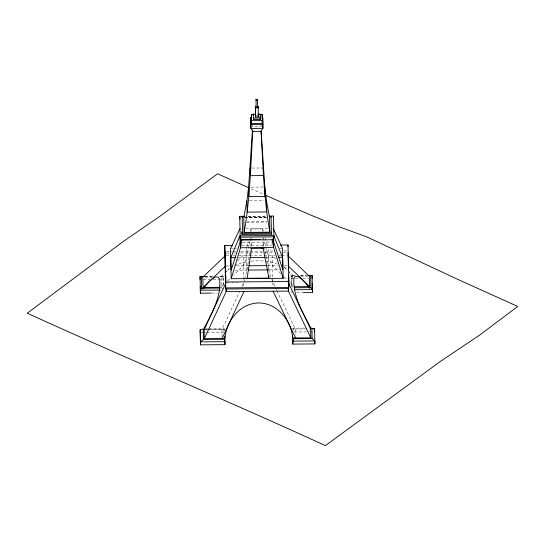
<?xml version="1.0" encoding="UTF-8"?>
<svg xmlns="http://www.w3.org/2000/svg" width="545" height="545" viewBox="0 0 545 545"><rect width="100%" height="100%" fill="white"/><g stroke="black" fill="none" stroke-linecap="round" stroke-linejoin="round"><path stroke-width="0.41" stroke-dasharray="2.73 2.04" d="M244.753 278.733L246.953 270.068L250.066 250.393M250.714 246.292L251.368 242.191L251.477 246.796M250.019 241.176L246.647 257.54L243.349 265.824L233.689 275.062M250.189 240.359L250.7 237.899M246.81 246.769L248.159 241.108M250.468 231.393L251.047 228.968L262.731 228.873L263.405 231.291M243.956 281.881L244.555 279.524M261.423 125.105L260.892 126.583L252.648 126.644L252.103 125.18M224.097 275.586L223.45 277.003L220.63 277.03L224.308 273.508M222.081 336.933L221.904 329.745L239.459 291.929M241.966 286.527L243.758 282.671L243.853 286.663M304.274 328.097L293.258 328.185L292.536 329.044L309.499 328.908M225.385 272.738L229.213 268.821L224.922 272.922M237.668 260.742L243.104 255.544L243.717 280.988M220.875 287.31L223.947 284.374M227.626 280.859L229.465 279.101M234.718 265.483L241.558 262.922L248.561 261.457M219.771 276.492L223.062 276.322L223.293 286.002M250.986 261.178L257.587 260.701L264.182 261.069M256.102 115.322L257.512 115.315M251.804 168.058L262.492 167.976M251.034 187.126L264.018 187.024M249.467 200.798L263.916 200.683M248.152 216.27L266.716 216.12M248.145 216.603L265.96 216.454M244.603 217.523L266.205 217.346M244.78 217.619L266.716 217.441M244.746 217.714L265.96 217.544M246.878 221.89L267.186 221.726M246.558 222.224L266.675 222.06M245.979 228.58L268.065 228.396M242.545 242.266L272.868 242.021M241.633 245.373L271.982 245.127M231.325 248.711L233.001 248.697M233.839 248.69L236.353 248.67M279.932 248.316L281.608 248.302M226.461 251.381L232.361 251.334M233.206 251.327L236.578 251.299M240.788 251.265L261.866 251.095M265.238 251.068L272.827 251.007M283.788 250.918L287.161 250.891M226.134 253.084L229.5 253.057M233.703 253.023L235.379 253.009M240.427 252.969L249.671 252.9M250.509 252.894L274.04 252.703M283.291 252.628L286.65 252.601M226.141 255.68L229.534 255.653M232.926 255.625L234.623 255.612M238.86 255.578L248.929 255.496M249.76 255.489L274.775 255.292M279.013 255.258L280.709 255.244M281.554 255.237L286.643 255.196M238.308 257.608L248.316 257.526M265.851 257.383L275.048 257.308M226.393 265.96L229.786 265.933M236.564 265.878L248.343 265.783M267.486 265.626L277.569 265.551M284.347 265.49L287.74 265.463M235.277 270.163L246.953 270.068M263.16 246.701L263.051 242.096L268.658 269.891L279.531 269.809M295.356 275.593L291.173 275.627L291.35 286.084M300.377 275.552L306.242 275.504M204.975 276.465L212.373 276.404M219.771 276.342L223.062 276.322L223.218 285.743M291.432 286.445L291.173 275.627L294.872 275.797M300.677 275.75L306.488 275.702M204.709 276.615L212.243 276.553M205.37 277.153L212.148 277.098M300.867 276.383L307.646 276.329M291.173 278.597L294.518 278.57M295.356 278.563L298.708 278.536M302.891 278.502L308.749 278.454M203.333 279.449L209.907 279.394M213.197 279.367L223.062 279.285M226.802 282.807L237.824 282.719M211.882 293.101L217.639 293.053M296.534 292.699L302.393 292.651M205.649 328.887L208.136 328.867M208.967 328.86L223.879 328.744L224.649 329.596L224.649 331.823M205.22 329.752L206.909 329.739M207.754 329.732L224.649 329.596M204.947 329.882L221.904 329.745M200.996 332.757L202.685 332.743M203.53 332.736L206.065 332.716M206.909 332.709L223.804 332.573M294.232 332L308.647 331.885M309.499 331.878L312.04 331.857M265.824 261.164L273.556 262.663L277.323 264.025M251.034 188.761L263.957 194.545M284.381 267.547L287.324 270.013M275.75 258.712L272.228 255.312L272.847 280.723M283.972 266.662L287.522 270.095M288.121 270.667L294.082 276.438L291.262 276.458L289.45 272.221M280.695 273.536L272.48 265.592L268.351 257.363L263.092 236.169M284.218 276.942L287.774 280.375M290.158 282.678L293.142 285.56M222.973 289.552L221.726 288.08L221.44 276.478M271.826 279.278L275.075 286.963M275.443 287.726L276.54 290.001M276.908 290.764L295.356 329.125L295.492 334.732M268.658 269.891L271.567 278.495M265.204 237.736L267.684 246.599M292.379 275.818L292.474 279.803M292.59 284.585L292.672 287.78M293.258 328.185L293.319 330.617M272.888 282.405L272.984 286.411M268.154 249.045L268.692 271.533M262.731 228.873L262.785 231.305M262.949 237.886L263.01 240.413M251.047 228.968L251.102 231.4M251.265 237.974L251.327 240.509M246.429 248.391L246.994 271.71M241.755 231.387L241.837 234.704M241.197 231.795L241.278 235.086M223.879 328.744L223.961 331.987M291.514 291.255L291.514 292.74"/><path stroke-width="0.82" d="M253.847 114.443L251.361 114.464L251.361 117.339L250.748 117.652L250.911 128.429L252.764 131.406C250.755 165.121 250.053 199.061 244.126 232.395L269.884 232.19L269.523 217.319L266.464 200.662L264.829 187.017L261.137 130.8M244.126 232.395L243.772 217.53L246.919 200.819L248.602 187.146L252.444 130.03M251.518 248.336L247.151 278.277L268.855 278.107L268.794 275.641M292.829 344.099L292.829 341.129L293.517 338.724L312.156 338.574L314.881 340.952L314.881 343.922L292.829 344.099L292.638 336.04M273.161 228.355L282.446 248.295L283.168 278.297L231.209 278.713L240.488 247.757L241.953 239.677L260.387 239.528M230.801 257.669L239.977 235.535L240.141 242.287L231.1 270.197L230.801 257.669L235.808 257.628M204.103 329.889L225.95 282.814M288.101 255.775L309.342 276.315L309.628 288.223L305.234 282.535L301.242 278.522L297.89 276.424L295.383 276.37L293.864 278.359C292.801 295.969 302.543 312.319 310.575 327.375L310.827 337.811L292.747 337.954C291.234 320.303 277.269 303.006 258.609 302.938C239.943 303.32 226.23 320.814 224.935 338.506L204.314 338.67L226.161 291.595L226.161 289L225.657 287.903L224.772 245.509L232.361 245.448M222.115 338.527L243.969 291.452M310.827 337.811L288.359 291.091L288.884 281.506L287.998 244.998L280.416 245.059M240.032 228.628L230.487 248.718L231.209 278.713M269.884 232.19C263.787 198.918 263.072 165.012 261.007 131.338L262.908 128.334L262.738 117.556L262.138 117.25L262.138 114.375L259.652 114.395M200.042 279.476L200.042 276.506L201.364 276.642L201.643 288.244L200.376 290.226L200.376 293.196L211.058 293.108M225.541 265.967L203.074 287.453L220.03 287.317M203.421 339.446L200.444 341.872L200.444 344.842L224.942 344.644L224.942 341.674L224.138 339.283L203.421 339.446L203.169 328.908L200.151 329.793L200.444 344.842M308.143 275.688L312.101 275.457L312.442 292.57L303.231 292.645M256.075 99.394L257.56 99.381L257.581 100.239L256.096 100.246L256.075 99.394L256.096 107.494L257.581 107.488L257.56 99.381M255.435 107.89L258.262 107.869L258.221 106.241L258.262 116.937L255.435 116.957L255.394 106.261L255.435 116.957M253.33 115.567L253.33 114.171L255.632 114.15M257.928 114.13L260.224 114.116L260.326 119.491L253.425 119.546L253.33 114.171M260.326 118.095L253.425 118.149L253.425 119.546M252.764 131.406L261.007 131.338M240.127 219.083L239.711 216.338L244.78 216.297M269.25 216.099L273.467 216.065L273.937 236.871L272.698 239.759L241.394 240.011L240.188 237.143L240.188 235.828L273.937 235.556L273.937 236.871L240.188 237.143M242.205 217.734L242.205 216.651L244.746 216.631M269.353 216.426L271.049 216.413L271.451 234.159L242.607 234.391L242.205 216.651M250.605 248.357L263.201 248.241L268.855 278.107M261.491 248.466L263.167 248.452M249.985 257.512L265.013 257.39M278.393 257.281L282.576 257.247L282.875 269.782L273.685 242.014L273.563 236.952M249.174 265.776L266.655 265.633M248.622 270.054L267.82 269.898M307.911 275.491L312.101 275.457L312.101 278.427M204.15 276.472L200.042 276.506L200.376 290.226L220.105 290.063M201.364 276.642L203.878 276.622M224.772 245.509L225.657 282.01L288.884 281.506M294.334 286.718L308.743 286.602M201.643 288.244L220.051 288.094M294.327 287.767L310.923 287.631L312.442 289.599L294.028 289.749M226.161 289L288.359 288.503M310.207 328.049L314.588 328.867L314.881 343.922M312.891 328.88L314.588 328.867L314.588 331.837M224.942 341.674L200.444 341.872L200.151 329.793M292.829 341.129L314.881 340.952M247.995 187.398L217.571 173.78L159.412 216.638L123.797 241.094L27.25 313.205C126.208 358.29 226.563 400.275 325.42 445.619L440.074 361.635L479.552 335.168L517.75 306.447L457.814 279.401L367.098 237.034L338.506 226.55L308.674 214.205L265.476 195.226M288.325 266.035L309.594 286.595M288.509 283.046L310.616 329.003M273.099 291.214L295.567 337.934M273.842 236.053L282.576 257.247M283.168 278.297L273.624 247.491L272.118 239.439M224.772 251.395L225.296 253.091L225.351 258.058M312.217 283.42L312.442 292.57M310.63 275.675L310.923 287.631M311.904 328.036L312.156 338.574M288.039 252.546L288.441 269.135M288.584 274.946L288.884 287.392L225.657 287.903L225.657 282.01M288.285 287.889L288.359 291.091L226.161 291.595L226.086 288.4M273.392 237.92L273.624 247.491L240.488 247.757L239.711 216.338M266.464 200.662L266.737 211.944L247.192 212.1L246.919 200.819M264.829 187.017L265.054 196.384L248.827 196.513L248.602 187.146M262.138 114.375L262.295 123.47L262.908 124.478L250.911 124.58L250.748 117.652M263.31 167.969L263.494 175.558L250.346 175.667L250.162 168.071M260.244 116.174L260.326 119.491M258.221 115.308L258.262 116.937M257.56 106.629L257.581 107.488M256.075 106.643L256.096 107.494M251.361 114.464L251.511 123.558L250.911 124.58L250.911 128.429L262.908 128.334L262.738 117.556M225.766 275.232L225.909 281.131M224.806 336.04L224.942 344.644M204.314 338.67L204.062 328.233C211.903 313.157 221.631 296.514 219.594 278.951L217.864 276.989L215.159 277.092L211.658 279.244L207.563 283.318L203.115 289.082L202.822 277.173L225.296 255.687L225.296 253.091M200.219 286.738L200.376 293.196M287.998 244.998L287.998 246.681M273.467 216.065L273.467 217.387M271.451 234.159L271.451 233.069L242.607 233.301L242.607 234.391M271.049 216.413L271.049 217.503M262.295 120.595L251.511 120.683L251.511 123.558L262.295 123.47L262.295 120.595"/></g></svg>
